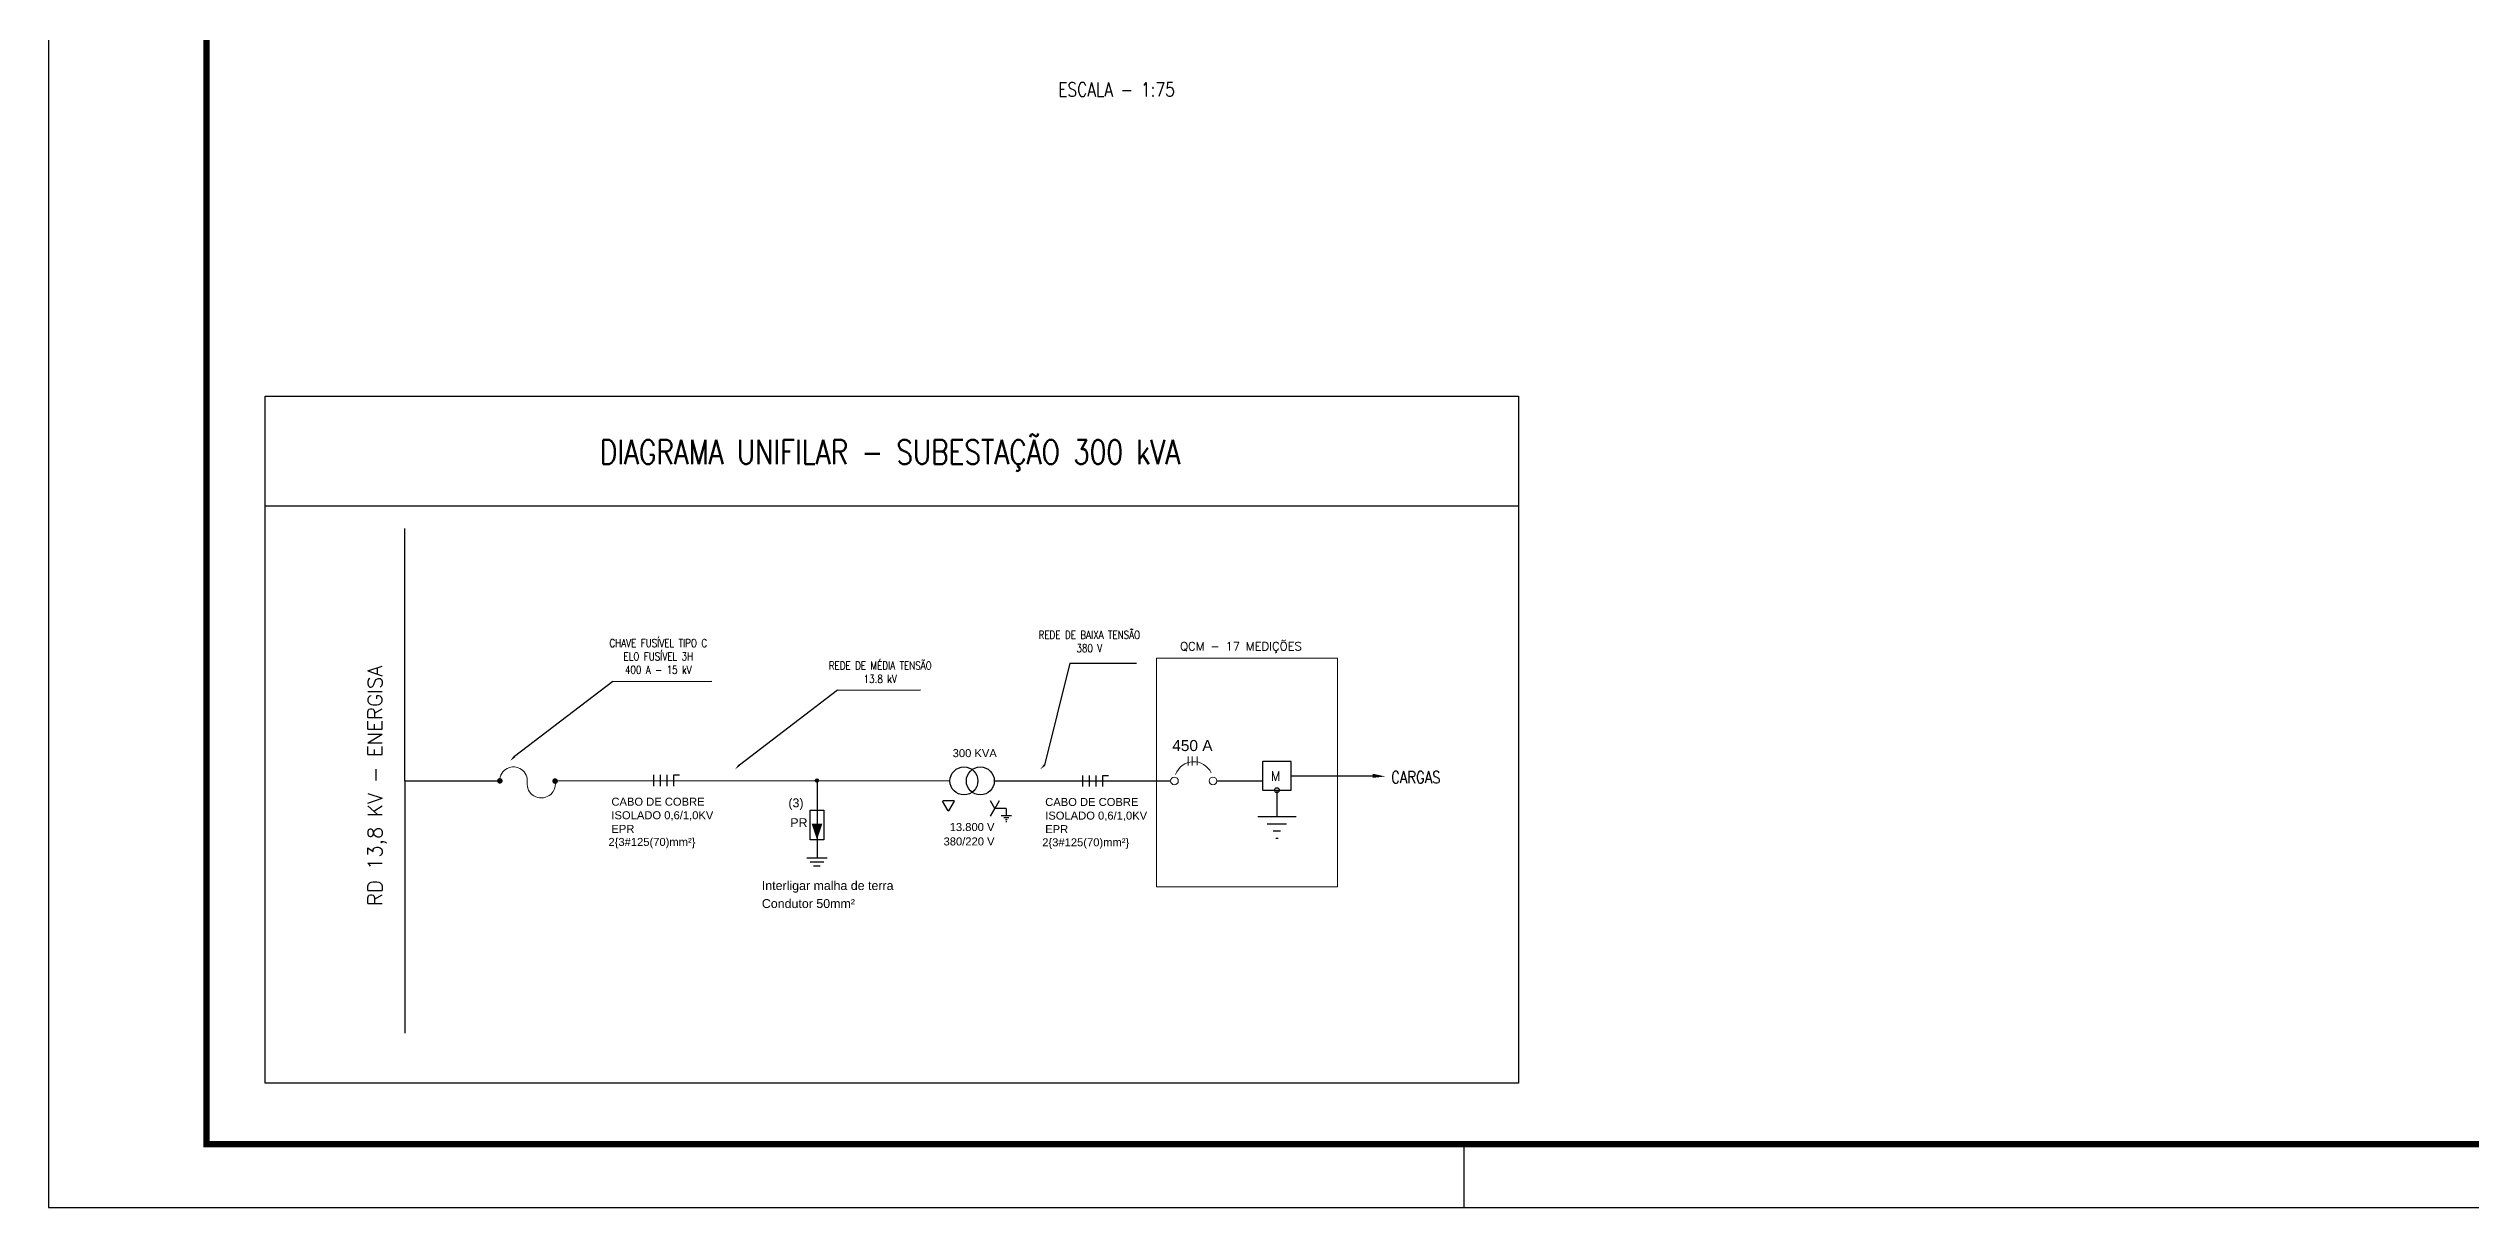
# Model space of a CAD drawing. Header units: metres. Extents: x 2999 to 3164, y 1641 to 1678.
# Drawn here: x 3111.11 to 3145.42, y 1640.57 to 1656.98 of the extents above; entities that cross this region are included whole.
import ezdxf
from ezdxf.enums import TextEntityAlignment as Align

# ---------------------------------------------------------------- set-up
doc = ezdxf.new("R2010")
doc.units = ezdxf.units.M
doc.linetypes.add('CONTORNO_QUADRO_T', pattern=[0.35, 0.2, -0.15])
doc.linetypes.add('Contínuo', pattern=[0])
for name, color, linetype in [('ARQ-FOLHA', 7, 'Continuous'), ('DIAGRAMA', 7, 'Continuous'), ('ELE-TEXTO04', 4, 'CONTORNO_QUADRO_T'), ('PDF3_DIAGRAMA', 7, 'Continuous'), ('PDF3_Text', 7, 'Continuous'), ('PLANTA_BAIXA', 7, 'Continuous'), ('SIMBOLOGIA', 7, 'Continuous')]:
    doc.layers.add(name, color=color, linetype=linetype)
for name, color, linetype, lineweight in [('Cotas', 1, 'Continuous', 5), ('NEUTRO', 5, 'Continuous', 30), ('TOMADAS', 20, 'Continuous', 13)]:
    doc.layers.add(name, color=color, linetype=linetype, lineweight=lineweight)
doc.layers.add('PDF6_Solid Fills', color=7, linetype='Continuous', true_color=0xffffff)
doc.styles.add('arial', font='arial.ttf')
doc.styles.add('PDF Arial', font='arial.ttf')
doc.styles.add('PDF ArialMT', font='arial.ttf')
doc.styles.add('REGUA80P', font='romans', dxfattribs={"height": 0.002})
doc.styles.add('REGUA_60_MM', font='romans.shx', dxfattribs={"height": 1.8})
doc.styles.add('ROMANS', font='ROMANS.shx', dxfattribs={"width": 0.8, "height": 0.1})

# ---------------------------------------------------------------- blocks, each defined once
blk = doc.blocks.new('FOLHA A2')
at = {"layer": 'ARQ-FOLHA'}
for p, q in [((0, 0), (0, -420)), ((224, -420), (224, -410)), ((0, -420), (594, -420))]:
    blk.add_line(p, q, dxfattribs=at)
at = {"layer": 'ARQ-FOLHA', "const_width": 1}
blk.add_lwpolyline([(25, -410), (584, -410), (584, -10), (25, -10), (25, -410)], dxfattribs=at)

msp = doc.modelspace()

# ---------------------------------------------------------------- linework, layer by layer
at = {"ltscale": 0.005}
msp.add_line((3114.176, 1650.505), (3131.929, 1650.505), dxfattribs=at)
at = {"linetype": 'Contínuo'}
for p, q in [((3125.575, 1648.278), (3125.217, 1646.835)), ((3125.575, 1648.278), (3126.519, 1648.278)), ((3119.101, 1648.017), (3117.71, 1646.956)), ((3119.101, 1648.017), (3120.505, 1648.021)), ((3122.285, 1647.897), (3120.894, 1646.835)), ((3122.285, 1647.897), (3123.459, 1647.898)), ((3128.711, 1646.682), (3129.864, 1646.682))]:
    msp.add_line(p, q, dxfattribs=at)
at = {"ltscale": 0.005}
msp.add_lwpolyline([(3114.176, 1652.057), (3131.929, 1652.057), (3131.929, 1642.328), (3114.176, 1642.328)], close=True, dxfattribs=at)
at = {"color": 7, "transparency": 33554559}
for points in [[(3117.466, 1646.631), (3117.461, 1646.611), (3117.5, 1646.611)], [(3117.461, 1646.611), (3117.5, 1646.611), (3117.466, 1646.591)], [(3117.5, 1646.611), (3117.481, 1646.645), (3117.466, 1646.631)], [(3117.5, 1646.611), (3117.466, 1646.591), (3117.5, 1646.608)], [(3117.466, 1646.591), (3117.5, 1646.608), (3117.481, 1646.576)], [(3117.5, 1646.65), (3117.5, 1646.611), (3117.481, 1646.645)], [(3117.5, 1646.608), (3117.481, 1646.576), (3117.5, 1646.569)], [(3117.52, 1646.645), (3117.503, 1646.611), (3117.5, 1646.65)], [(3117.503, 1646.611), (3117.5, 1646.65), (3117.5, 1646.611)], [(3117.5, 1646.569), (3117.5, 1646.608), (3117.52, 1646.576)], [(3117.5, 1646.608), (3117.52, 1646.576), (3117.503, 1646.608)], [(3117.535, 1646.631), (3117.503, 1646.611), (3117.52, 1646.645)], [(3117.542, 1646.611), (3117.535, 1646.631), (3117.503, 1646.611)], [(3117.535, 1646.591), (3117.503, 1646.608), (3117.542, 1646.611)], [(3117.503, 1646.608), (3117.542, 1646.611), (3117.503, 1646.611)], [(3117.52, 1646.576), (3117.503, 1646.608), (3117.535, 1646.591)], [(3118.249, 1646.628), (3118.244, 1646.608), (3118.283, 1646.608)], [(3118.244, 1646.608), (3118.283, 1646.608), (3118.249, 1646.586)], [(3118.283, 1646.608), (3118.264, 1646.643), (3118.249, 1646.628)], [(3118.283, 1646.608), (3118.249, 1646.586), (3118.283, 1646.606)], [(3118.249, 1646.586), (3118.283, 1646.606), (3118.264, 1646.571)], [(3118.283, 1646.648), (3118.283, 1646.608), (3118.264, 1646.643)], [(3118.283, 1646.606), (3118.264, 1646.571), (3118.283, 1646.567)], [(3118.303, 1646.643), (3118.286, 1646.608), (3118.283, 1646.648)], [(3118.286, 1646.608), (3118.283, 1646.648), (3118.283, 1646.608)], [(3118.283, 1646.567), (3118.283, 1646.606), (3118.303, 1646.571)], [(3118.283, 1646.606), (3118.303, 1646.571), (3118.286, 1646.606)], [(3118.318, 1646.628), (3118.286, 1646.608), (3118.303, 1646.643)], [(3118.325, 1646.608), (3118.318, 1646.628), (3118.286, 1646.608)], [(3118.318, 1646.586), (3118.286, 1646.606), (3118.325, 1646.608)], [(3118.286, 1646.606), (3118.325, 1646.608), (3118.286, 1646.608)], [(3118.303, 1646.571), (3118.286, 1646.606), (3118.318, 1646.586)]]:
    msp.add_solid(points, dxfattribs=at)
at = {"layer": 'DIAGRAMA', "color": 5, "linetype": 'Continuous'}
for p, q in [((3116.155, 1646.61), (3116.155, 1650.183)), ((3116.155, 1646.61), (3116.155, 1643.036)), ((3116.155, 1646.61), (3117.5, 1646.61)), ((3118.302, 1646.618), (3123.876, 1646.61))]:
    msp.add_line(p, q, dxfattribs=at)
at = {"layer": 'DIAGRAMA', "linetype": 'Continuous'}
for p, q in [((3128.304, 1646.879), (3128.304, 1646.486)), ((3128.705, 1646.886), (3128.311, 1646.886)), ((3128.711, 1646.486), (3128.711, 1646.879)), ((3124.506, 1646.61), (3127.002, 1646.61)), ((3128.311, 1646.479), (3128.705, 1646.479))]:
    msp.add_line(p, q, dxfattribs=at)
at = {"layer": 'DIAGRAMA', "color": 1, "linetype": 'Continuous'}
for p, q in [((3119.682, 1646.537), (3119.682, 1646.695)), ((3119.777, 1646.537), (3119.777, 1646.695)), ((3119.871, 1646.537), (3119.871, 1646.695)), ((3125.759, 1646.531), (3125.759, 1646.688)), ((3125.854, 1646.531), (3125.854, 1646.688)), ((3125.948, 1646.531), (3125.948, 1646.688)), ((3123.85, 1646.188), (3123.771, 1646.324)), ((3123.775, 1646.331), (3123.932, 1646.331)), ((3123.936, 1646.324), (3123.857, 1646.188)), ((3124.446, 1646.331), (3124.509, 1646.222)), ((3124.452, 1646.113), (3124.515, 1646.222)), ((3124.675, 1646.221), (3124.512, 1646.221)), ((3124.515, 1646.222), (3124.578, 1646.331))]:
    msp.add_line(p, q, dxfattribs=at)
at = {"layer": 'DIAGRAMA'}
msp.add_line((3127.656, 1646.61), (3128.296, 1646.61), dxfattribs=at)
at = {"layer": 'DIAGRAMA', "color": 1, "linetype": 'Continuous', "ltscale": 7}
for p, q in [((3124.675, 1646.221), (3124.675, 1646.12)), ((3124.602, 1646.12), (3124.748, 1646.12)), ((3124.638, 1646.092), (3124.712, 1646.092)), ((3124.661, 1646.064), (3124.689, 1646.064)), ((3124.67, 1646.037), (3124.68, 1646.037))]:
    msp.add_line(p, q, dxfattribs=at)
at = {"layer": 'DIAGRAMA', "lineweight": 0}
msp.add_lwpolyline([(3117.498, 1646.615, -1.053345), (3117.888, 1646.589, 1.122038), (3118.287, 1646.597)], format="xyb", dxfattribs=at)
at = {"layer": 'DIAGRAMA'}
for points in [[(3121.995, 1646.615), (3121.995, 1645.747), (3121.995, 1645.521)], [(3121.847, 1645.52), (3122.137, 1645.52)], [(3121.895, 1645.466), (3122.088, 1645.466)], [(3121.944, 1645.409), (3122.039, 1645.409)]]:
    msp.add_lwpolyline(points, dxfattribs=at)
msp.add_lwpolyline([(3121.895, 1646.198), (3122.088, 1646.198), (3122.088, 1645.775), (3121.895, 1645.775)], close=True, dxfattribs=at)
at = {"layer": 'DIAGRAMA', "linetype": 'Continuous'}
for centre in [(3124.074, 1646.61), (3124.307, 1646.61)]:
    msp.add_circle(centre, 0.198, dxfattribs=at)
for centre, start, end in [((3128.311, 1646.879), 90, 180), ((3128.705, 1646.879), 0, 90), ((3128.311, 1646.486), 180, 270), ((3128.705, 1646.486), 270, 0)]:
    msp.add_arc(centre, 0.00679, start, end, dxfattribs=at)
at = {"layer": 'DIAGRAMA', "color": 1, "linetype": 'Continuous'}
for centre, radius, start, end in [((3123.854, 1646.19), 0.00441, 210, 330), ((3123.932, 1646.326), 0.00441, 330, 90), ((3124.512, 1646.224), 0.00353, 210, 330)]:
    msp.add_arc(centre, radius, start, end, dxfattribs=at)
at = {"layer": 'DIAGRAMA', "transparency": 33554559}
for points in [[(3117.721, 1646.946), (3117.646, 1646.894), (3117.699, 1646.966)], [(3120.905, 1646.826), (3120.831, 1646.773), (3120.884, 1646.845)], [(3125.228, 1646.826), (3125.154, 1646.773), (3125.207, 1646.845)], [(3129.863, 1646.712), (3130.043, 1646.673), (3129.864, 1646.653)], [(3121.917, 1646.003), (3122.069, 1646.003), (3121.993, 1645.775)]]:
    msp.add_solid(points, dxfattribs=at)
at = {"layer": 'NEUTRO', "linetype": 'Continuous'}
for p, q in [((3119.966, 1646.695), (3120.044, 1646.695)), ((3119.966, 1646.537), (3119.966, 1646.695)), ((3126.043, 1646.688), (3126.121, 1646.688)), ((3126.043, 1646.531), (3126.043, 1646.688))]:
    msp.add_line(p, q, dxfattribs=at)
at = {"layer": 'PDF3_DIAGRAMA', "color": 1, "lineweight": 5}
for p, q in [((3127.249, 1646.827), (3127.249, 1646.954)), ((3127.306, 1646.827), (3127.306, 1646.954)), ((3127.379, 1646.831), (3127.379, 1646.958))]:
    msp.add_line(p, q, dxfattribs=at)
for centre in [(3127.057, 1646.61), (3127.602, 1646.61)]:
    msp.add_circle(centre, 0.0545, dxfattribs=at)
msp.add_arc((3127.329, 1646.61), 0.272, 25, 160, dxfattribs=at)
at = {"layer": 'PDF6_Solid Fills', "color": 7, "transparency": 33554559}
for points in [[(3121.991, 1646.614), (3121.966, 1646.63), (3121.96, 1646.614)], [(3121.96, 1646.614), (3121.991, 1646.614), (3121.966, 1646.599)], [(3121.977, 1646.642), (3121.991, 1646.614), (3121.966, 1646.63)], [(3121.991, 1646.614), (3121.966, 1646.599), (3121.991, 1646.612)], [(3121.966, 1646.599), (3121.991, 1646.612), (3121.977, 1646.587)], [(3121.993, 1646.645), (3121.993, 1646.614), (3121.977, 1646.642)], [(3121.993, 1646.614), (3121.977, 1646.642), (3121.991, 1646.614)], [(3121.977, 1646.587), (3121.991, 1646.612), (3121.993, 1646.581)], [(3121.991, 1646.612), (3121.993, 1646.581), (3121.993, 1646.612)], [(3121.993, 1646.614), (3122.008, 1646.642), (3121.993, 1646.645)], [(3122.02, 1646.63), (3121.993, 1646.614), (3122.008, 1646.642)], [(3122.024, 1646.614), (3122.02, 1646.63), (3121.993, 1646.614)], [(3122.02, 1646.599), (3121.993, 1646.612), (3122.024, 1646.614)], [(3121.993, 1646.612), (3122.024, 1646.614), (3121.993, 1646.614)], [(3121.993, 1646.581), (3121.993, 1646.612), (3122.008, 1646.587)], [(3121.993, 1646.612), (3122.008, 1646.587), (3122.02, 1646.599)]]:
    msp.add_solid(points, dxfattribs=at)
at = {"layer": 'SIMBOLOGIA', "linetype": 'Continuous', "ltscale": 7}
for p, q in [((3128.508, 1646.479), (3128.508, 1646.105)), ((3128.236, 1646.105), (3128.779, 1646.105)), ((3128.372, 1646.003), (3128.643, 1646.003)), ((3128.457, 1645.902), (3128.559, 1645.902)), ((3128.491, 1645.8), (3128.525, 1645.8))]:
    msp.add_line(p, q, dxfattribs=at)
msp.add_circle((3128.508, 1646.479), 0.034, dxfattribs=at)
at = {"layer": 'TOMADAS', "linetype": 'Contínuo'}
msp.add_lwpolyline([(3126.802, 1645.109), (3126.802, 1648.349), (3129.366, 1648.349), (3129.366, 1645.109)], close=True, dxfattribs=at)

# ---------------------------------------------------------------- block references
at = {"layer": 'ARQ-FOLHA', "xscale": 0.08952391981061225, "yscale": 0.08952391981061225, "zscale": 0.08952391981061225}
msp.add_blockref('FOLHA A2', (3111.107, 1678.168), dxfattribs=at)

# ---------------------------------------------------------------- texts
at = {"insert": (3125.41, 1656.503), "char_height": 0.2, "attachment_point": 1, "style": 'ROMANS'}
msp.add_mtext_dynamic_manual_height_columns('ESCALA - 1:75', width=5.5178, gutter_width=1, heights=[0], dxfattribs=at)
at = {"layer": 'Cotas', "insert": (3123.915, 1647.06), "char_height": 0.16663, "width": 1.97313, "attachment_point": 1, "style": 'arial'}
msp.add_mtext('{\\H0.68032x;\\C1;300 KVA }', dxfattribs=at)
at = {"layer": 'DIAGRAMA', "color": 1, "linetype": 'Continuous', "style": 'REGUA80P'}
msp.add_text('RD 13,8 KV - ENERGISA', height=0.20422, rotation=90, dxfattribs=at).set_placement((3115.834, 1644.841))
at = {"layer": 'DIAGRAMA', "color": 1, "linetype": 'Continuous'}
for s, height, style, p in [('M', 0.136, 'REGUA80P', (3128.42, 1646.61)), ('CABO DE COBRE', 0.11336, 'arial', (3119.081, 1646.259)), ('ISOLADO 0,6/1,0KV', 0.11336, 'arial', (3119.081, 1646.067)), ('CABO DE COBRE', 0.11336, 'arial', (3125.226, 1646.255)), ('ISOLADO 0,6/1,0KV', 0.11336, 'arial', (3125.226, 1646.062)), ('EPR', 0.1134, 'arial', (3119.081, 1645.874)), ('EPR', 0.1134, 'arial', (3125.226, 1645.87)), ('2{3#125(70)mm²}', 0.11336, 'arial', (3119.039, 1645.689)), ('2{3#125(70)mm²}', 0.11336, 'arial', (3125.184, 1645.684))]:
    msp.add_text(s, height=height, dxfattribs=dict(at, style=style)).set_placement(p)
at = {"layer": 'DIAGRAMA', "color": 1, "linetype": 'Continuous', "style": 'arial'}
for s, p in [('13.800 V', (3124.19, 1645.9)), ('380/220 V', (3124.147, 1645.696))]:
    msp.add_text(s, height=0.1134, dxfattribs=at).set_placement(p, align=Align.CENTER)
at = {"layer": 'DIAGRAMA', "char_height": 0.11336, "attachment_point": 5, "style": 'ROMANS'}
for s, insert in [('{\\C1;CHAVE FUSÍVEL TIPO C\\PELO FUSÍVEL 3H }\\P{\\C1;400 A - 15 kV}', (3119.745, 1648.373)), ('{\\C1;REDE DE BAIXA TENSÃO\\P380 V}', (3125.851, 1648.584)), ('{\\C1;REDE DE MÉDIA TENSÃO\\P13.8 kV}', (3122.889, 1648.149))]:
    msp.add_mtext_dynamic_manual_height_columns(s, width=2.16953, gutter_width=1.715, heights=[0], dxfattribs=dict(at, insert=insert))
at = {"layer": 'DIAGRAMA', "linetype": 'Contínuo', "insert": (3130.126, 1646.748), "char_height": 0.1715, "attachment_point": 1, "style": 'ROMANS'}
msp.add_mtext_dynamic_manual_height_columns('{\\C1;CARGAS}', width=1.32351, gutter_width=1.715, heights=[0], dxfattribs=at)
at = {"layer": 'DIAGRAMA', "color": 1, "char_height": 0.1258, "attachment_point": 4, "style": 'PDF ArialMT'}
for s, insert in [('(3)', (3121.588, 1646.28)), ('PR', (3121.615, 1646.019)), ('Interligar malha de terra', (3121.212, 1645.109)), ('Condutor 50mm²', (3121.212, 1644.872))]:
    msp.add_mtext(s, dxfattribs=dict(at, insert=insert))
at = {"layer": 'ELE-TEXTO04', "linetype": 'Contínuo', "insert": (3123.029, 1651.219), "char_height": 0.34301, "attachment_point": 5, "style": 'ROMANS'}
msp.add_mtext_dynamic_manual_height_columns('DIAGRAMA UNIFILAR - SUBESTAÇÃO 300 kVA', width=10.75039, gutter_width=1.715, heights=[0], dxfattribs=at)
at = {"layer": 'PDF3_Text', "insert": (3127.311, 1647.11), "char_height": 0.1566, "width": 0.64657, "attachment_point": 5, "style": 'PDF Arial'}
msp.add_mtext('450 A', dxfattribs=at)
at = {"layer": 'PLANTA_BAIXA', "color": 1, "style": 'REGUA_60_MM'}
msp.add_text('QCM - 17 MEDIÇÕES', height=0.12005, dxfattribs=at).set_placement((3127.137, 1648.457))

doc.saveas('drawing.dxf')
